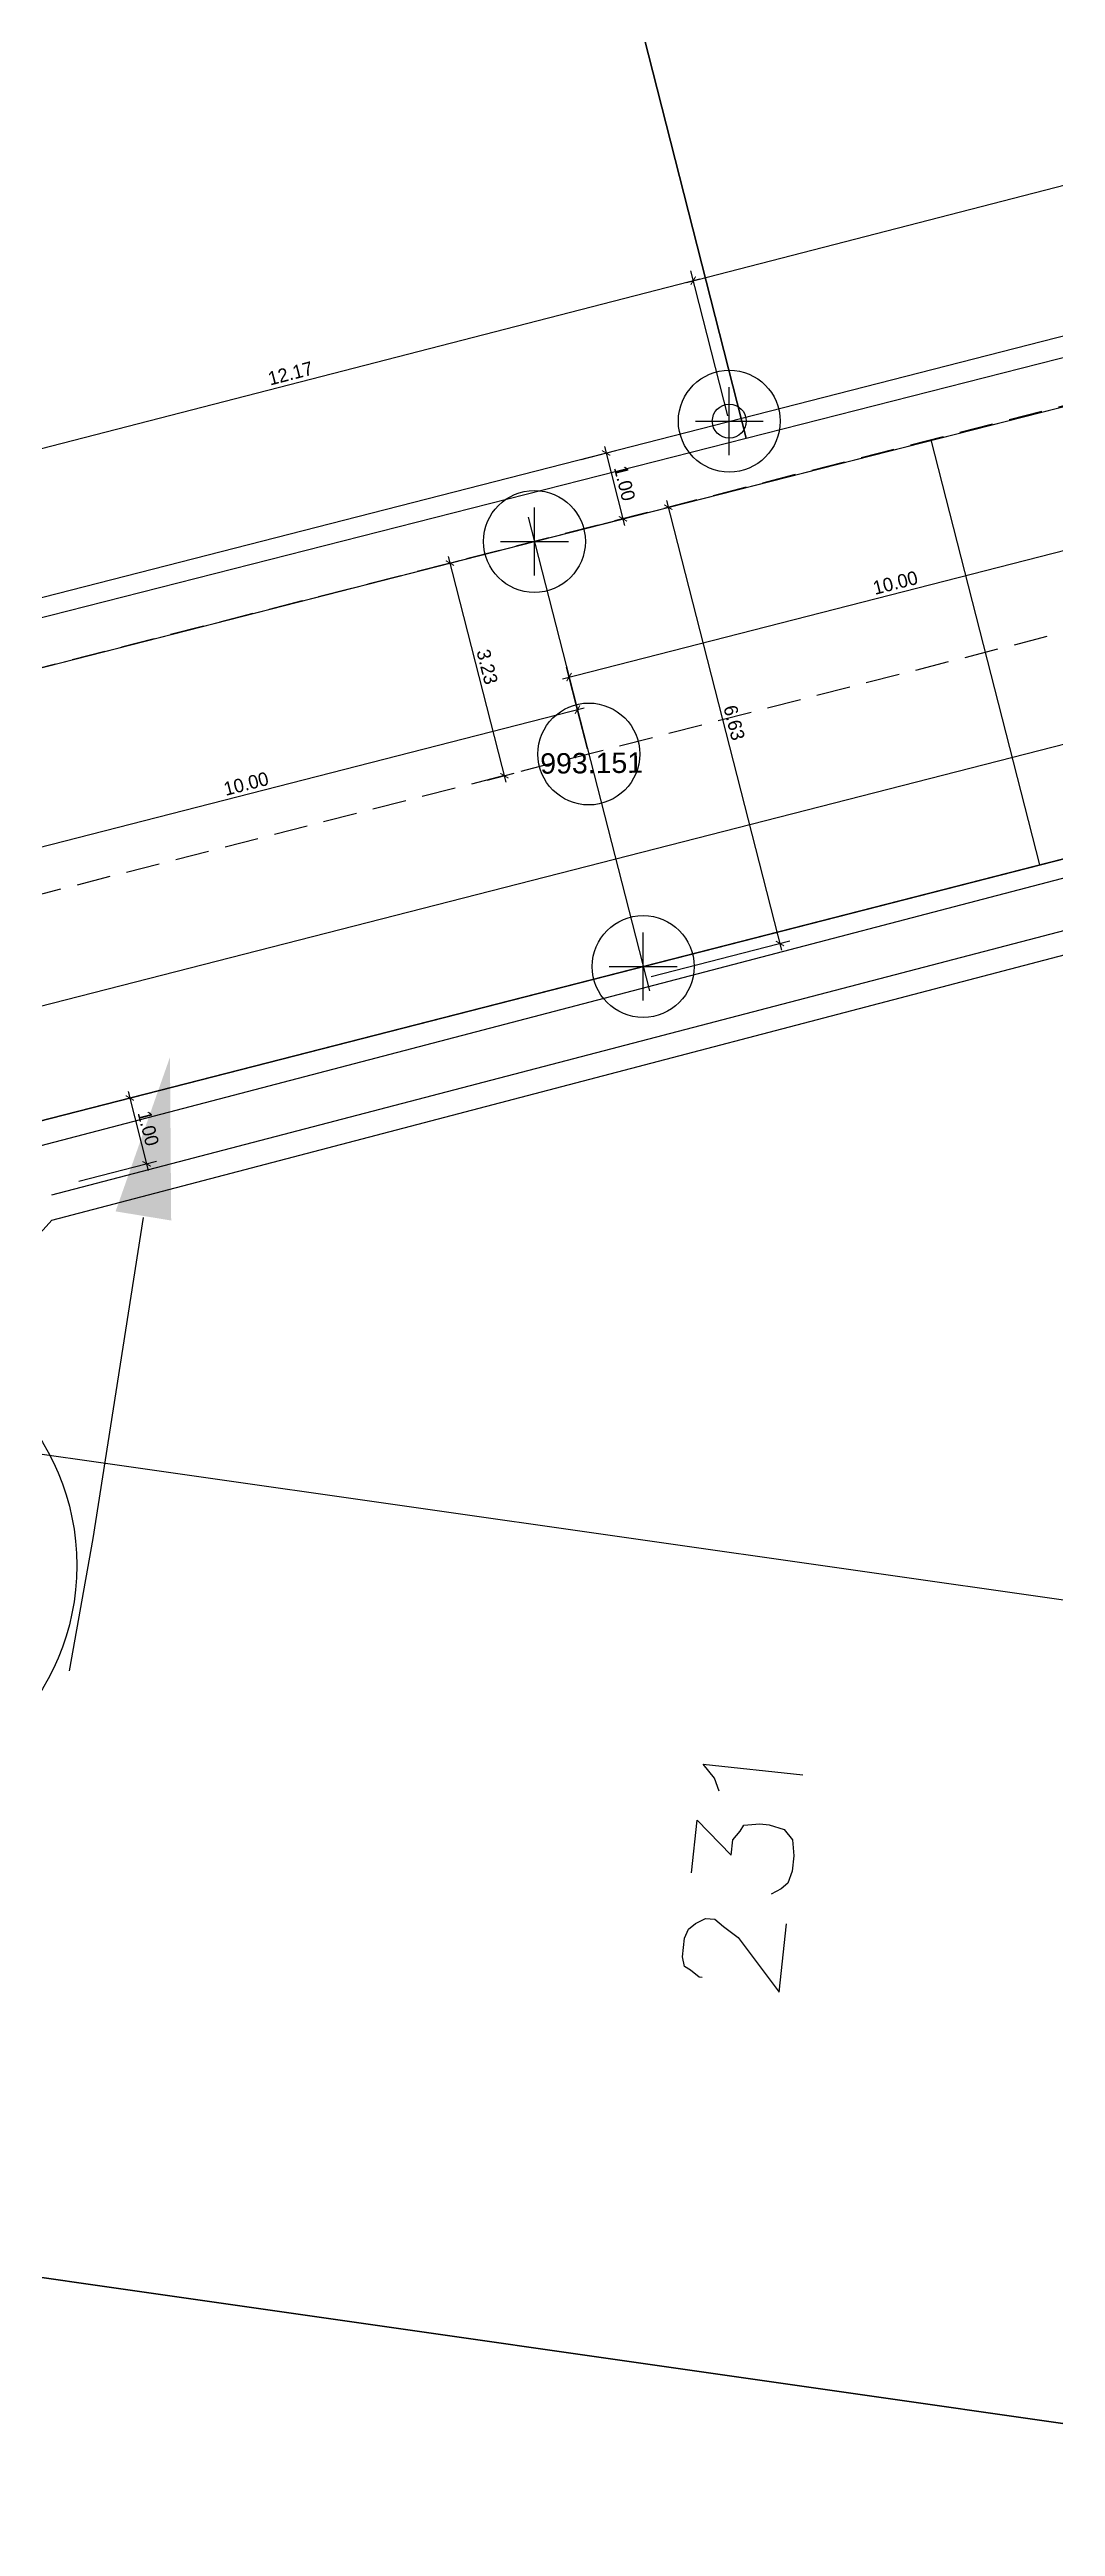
# Model space of a CAD drawing. Header units: metres. Extents: x 678 to 2349, y 417 to 1219.
# Drawn here: x 979.36 to 994.18, y 1113.06 to 1149.53 of the extents above; entities that cross this region are included whole.
import ezdxf

# ---------------------------------------------------------------- set-up
doc = ezdxf.new("R2010")
doc.units = ezdxf.units.M
doc.header["$PDMODE"] = 32
doc.header["$PDSIZE"] = 1.5
doc.linetypes.add('DASHED', pattern=[0.75, 0.5, -0.25])
for name, color, linetype in [('12-CONDICIONES EXISTENTES', 2, 'Continuous'), ('C-ROAD-PROF-TEXT', 11, 'Continuous'), ('LOTE 243', 1, 'Continuous'), ('PUNTOS V', 4, 'Continuous'), ('V-NODE', 1, 'Continuous'), ('V-SITE-VEGE', 80, 'Continuous')]:
    doc.layers.add(name, color=color, linetype=linetype)
for name, color, linetype, true_color in [('PDF2_area escolar', 7, 'Continuous', 0x989898), ('PDF_Geometry', 7, 'Continuous', 0x797979), ('PDF_Solid Fills', 7, 'Continuous', 0x797979)]:
    doc.layers.add(name, color=color, linetype=linetype, true_color=true_color)
doc.styles.add('CITY2', font='stylu.ttf', dxfattribs={"height": 0.2})
doc.styles.get("Standard").update_dxf_attribs({"font": 'arial.ttf'})
doc.dimstyles.new('COTAS2', dxfattribs={"dimtxt": 0.02, "dimasz": 0.1, "dimexe": 0.15, "dimexo": 0.08, "dimgap": 0.05, "dimtad": 1, "dimzin": 0, "dimdsep": 46, "dimtxsty": 'CITY2', "dimblk": 'ARCHTICK', "dimcen": 1, "dimdle": 0.1, "dimclrd": 1, "dimclre": 1, "dimclrt": 2, "dimadec": 0, "dimazin": 0, "dimtfac": 1, "dimtofl": 0, "dimtmove": 0, "dimatfit": 3, "dimldrblk": 'ARCHTICK', "dimfxl": 0.18, "dimtolj": 1, "dimtzin": 0, "dimarcsym": 0})

# ---------------------------------------------------------------- blocks, each defined once
blk = doc.blocks.new('base')
at = {"layer": 'PDF_Geometry', "lineweight": 25, "extrusion": (-0.000787417, 0.063364, 0.99799), "elevation": 0.026}
for points in [[(-314.355, -197.288), (-299.601, -195.681), (-292.744, -194.188), (-282.663, -192.111), (-274.476, -190.361), (-258.037, -185.154), (-248.029, -180.61), (-240.539, -177.71), (-228.643, -174.042), (-222.733, -172.714), (-217.384, -171.04), (-209.935, -169.248), (-202.16, -164.759), (-196.196, -160.284), (-195.073, -159.817), (-178.095, -157.457), (-154.298, -156.614), (-136.667, -154.611), (-124.436, -153.164), (-118.066, -151.474), (-100.79, -146.646), (-80.955, -140.967), (-73.385, -139.328), (-61.694, -135.822), (-40.504, -131.604), (-37.727, -130.872), (-17.661, -129.441), (1.311, -127.461), (21.092, -124.929), (41.006, -122.83), (47.376, -123.458), (63.592, -123.186), (81.402, -124.312), (85.639, -96.072), (88.705, -66.393), (92.811, -40.781), (97.16, -22.386), (100.596, -1.562), (102.483, 8.32), (109.691, 37.361), (117.528, 76.62), (126.217, 115.638), (131.513, 149.592), (134.682, 173.973), (136.916, 195.591), (139.956, 229.678), (141.558, 250.676), (142.614, 271.37), (143.252, 283.21), (147.066, 312.938), (152.58, 355.631), (153.554, 396.042), (150.869, 418.02), (151.777, 438.639), (150.959, 458.028), (151.777, 438.639), (150.869, 418.02), (153.554, 396.042), (152.58, 355.631), (147.066, 312.938), (143.252, 283.21), (142.614, 271.37), (141.558, 250.676), (139.956, 229.678), (136.916, 195.591), (134.682, 173.973), (131.513, 149.592), (126.217, 115.638), (117.528, 76.62), (109.691, 37.361), (102.483, 8.32), (100.596, -1.562), (97.16, -22.386), (92.811, -40.781), (88.705, -66.393), (85.639, -96.072), (81.402, -124.312), (63.592, -123.186), (47.376, -123.458), (41.006, -122.83), (21.092, -124.929), (1.311, -127.461), (-17.661, -129.441), (-37.727, -130.872), (-40.504, -131.604), (-61.694, -135.822), (-73.385, -139.328), (-80.955, -140.967), (-100.79, -146.646), (-118.066, -151.474), (-124.436, -153.164), (-136.667, -154.611), (-154.298, -156.614), (-178.095, -157.457), (-195.073, -159.817), (-196.196, -160.284), (-202.16, -164.759), (-209.935, -169.248), (-217.384, -171.04), (-222.733, -172.714), (-228.643, -174.042), (-240.539, -177.71), (-248.029, -180.61), (-258.037, -185.154), (-274.476, -190.361), (-282.663, -192.111), (-292.744, -194.188), (-299.601, -195.681), (-314.355, -197.288), (-312.178, -178.446), (-309.146, -157.898), (-306.876, -132.899), (-305.823, -118.002), (-298.643, -78.802), (-291.055, -45.077), (-282.252, -15.116), (-275.645, 10.473), (-270.319, 33.898), (-263.825, 63.164), (-258.15, 86.408), (-284.424, 123.888)], [(-96.629, -111.72), (-96.968, -113.765), (-98.088, -114.975), (-118.166, -119.976)], [(-99.435, -114.998), (-98.634, -110.272), (-98.26, -108.323)], [(-107.816, -106.43), (-107.747, -106.624), (-107.586, -106.829), (-109.049, -106.653)], [(-107.393, -105.229), (-107.487, -106.006), (-107.98, -105.483), (-108.008, -105.711), (-108.116, -105.838), (-108.172, -105.924), (-108.406, -105.942), (-108.544, -105.925), (-108.767, -105.852), (-108.887, -105.698), (-108.905, -105.464), (-108.878, -105.236), (-108.81, -105.058), (-108.708, -104.978), (-108.56, -104.903)], [(-107.531, -103.682), (-107.486, -103.688), (-107.36, -103.796), (-107.274, -103.852), (-107.245, -103.995), (-107.278, -104.269), (-107.34, -104.401), (-107.442, -104.481), (-107.59, -104.556), (-107.727, -104.54), (-107.854, -104.432), (-108.066, -104.267), (-108.663, -103.453), (-108.784, -104.459)]]:
    blk.add_lwpolyline(points, dxfattribs=at)
for points in [[(-103.542, -146.778), (-108.458, -126.385), (-120.112, -129.201), (-115.108, -150.021)], [(-92.016, -143.483), (-96.804, -123.569), (-85.105, -120.759), (-80.45, -140.239), (-81.117, -140.391), (-92.016, -143.483), (-96.804, -123.569), (-108.458, -126.385), (-103.542, -146.778)], [(-138.576, -126.188), (-140.244, -124.642), (-124.468, -22.95), (-122.584, -21.554), (-84.121, -27.533), (-82.771, -29.411), (-95.915, -114.263), (-97.512, -115.972)], [(-114.58, -96.758), (-116.429, -108.638), (-96.629, -111.72), (-94.826, -99.834)], [(-112.737, -84.924), (-114.58, -96.758), (-94.826, -99.834), (-92.983, -88)]]:
    blk.add_lwpolyline(points, close=True, dxfattribs=at)
blk = doc.blocks.new('*U3341')
at = {"color": 0, "linetype": 'ByBlock', "lineweight": -2, "transparency": 16777216}
for p, q in [((0, -1), (0, 1)), ((-1, 0), (1, 0))]:
    blk.add_line(p, q, dxfattribs=at)
blk.add_circle((0, 0), 0.5, dxfattribs=at)
blk = doc.blocks.new('*U3509', base_point=(989.372, 1144.056, 994.449))
at = {"layer": 'V-NODE', "color": 90, "lineweight": -2, "xscale": 0.5, "yscale": 0.5, "zscale": 0.5}
blk.add_blockref('*U3341', (989.372, 1144.056, 994.449), dxfattribs=at)
blk = doc.blocks.new('_ArchTick')
at = {"color": 0, "linetype": 'ByBlock', "const_width": 0.15}
blk.add_lwpolyline([(-0.5, -0.5), (0.5, 0.5)], dxfattribs=at)
blk = doc.blocks.new('*D3730')
at = {"layer": 'Defpoints', "color": 0, "transparency": 16777216}
for p in [(988.84, 1146.124), (989.372, 1144.056, 994.449), (977.571, 1141.066, 994.524)]:
    blk.add_point(p, dxfattribs=at)
at = {"layer": 'PUNTOS V', "color": 1, "linetype": 'Continuous', "lineweight": -2, "transparency": 16777216}
for p, q in [((989.352, 1144.133), (988.803, 1146.269)), ((977.551, 1141.143), (977.013, 1143.236))]:
    blk.add_line(p, q, dxfattribs=at)
at = {"layer": 'PUNTOS V', "color": 1, "lineweight": -2, "transparency": 16777216}
blk.add_line((976.953, 1143.066), (988.937, 1146.149), dxfattribs=at)
at = {"layer": 'PUNTOS V', "color": 1, "lineweight": -2, "transparency": 16777216, "xscale": 0.1, "yscale": 0.1, "zscale": 0.1}
for p, rotation in [((988.84, 1146.124), 14.42428924992825), ((977.05, 1143.091), 194.4242892499283)]:
    blk.add_blockref('_ArchTick', p, dxfattribs=dict(at, rotation=rotation))
at = {"layer": 'PUNTOS V', "color": 2, "transparency": 16777216, "insert": (982.906, 1144.76), "char_height": 0.2, "attachment_point": 5, "rotation": 14.4243, "style": 'CITY2'}
blk.add_mtext('\\A1;12.17', dxfattribs=at)
blk = doc.blocks.new('*D3731')
at = {"layer": 'Defpoints', "color": 0, "transparency": 16777216}
for p in [(1000.441, 1149.108), (1000.982, 1147.006, 994.42), (989.372, 1144.056, 994.449)]:
    blk.add_point(p, dxfattribs=at)
at = {"layer": 'PUNTOS V', "color": 1, "lineweight": -2, "transparency": 16777216}
blk.add_line((988.743, 1146.099), (1000.538, 1149.133), dxfattribs=at)
at = {"layer": 'PUNTOS V', "color": 1, "linetype": 'Continuous', "lineweight": -2, "transparency": 16777216}
for p, q in [((1000.962, 1147.083), (1000.404, 1149.253)), ((989.352, 1144.133), (988.803, 1146.269))]:
    blk.add_line(p, q, dxfattribs=at)
at = {"layer": 'PUNTOS V', "color": 1, "lineweight": -2, "transparency": 16777216, "xscale": 0.1, "yscale": 0.1, "zscale": 0.1}
for p, rotation in [((1000.441, 1149.108), 14.42428924992825), ((988.84, 1146.124), 194.4242892499283)]:
    blk.add_blockref('_ArchTick', p, dxfattribs=dict(at, rotation=rotation))
at = {"layer": 'PUNTOS V', "color": 2, "transparency": 16777216, "insert": (994.603, 1147.764), "char_height": 0.2, "attachment_point": 5, "rotation": 14.4243, "style": 'CITY2'}
blk.add_mtext('\\A1;11.98', dxfattribs=at)
blk = doc.blocks.new('*D3896')
at = {"layer": 'Defpoints', "color": 0, "transparency": 16777216}
for p in [(987.135, 1139.808), (987.302, 1139.155, 994.107), (977.614, 1136.676, 994.107)]:
    blk.add_point(p, dxfattribs=at)
at = {"layer": 'PUNTOS V', "color": 1, "lineweight": -2, "transparency": 16777216}
blk.add_line((977.35, 1137.304), (987.232, 1139.833), dxfattribs=at)
at = {"layer": 'PUNTOS V', "color": 1, "linetype": 'Continuous', "lineweight": -2, "transparency": 16777216}
for p, q in [((987.282, 1139.233), (987.098, 1139.954)), ((977.595, 1136.753), (977.41, 1137.474))]:
    blk.add_line(p, q, dxfattribs=at)
at = {"layer": 'PUNTOS V', "color": 1, "lineweight": -2, "transparency": 16777216, "xscale": 0.1, "yscale": 0.1, "zscale": 0.1}
for p, rotation in [((987.135, 1139.808), 14.35720417200825), ((977.447, 1137.329), 194.3572041720082)]:
    blk.add_blockref('_ArchTick', p, dxfattribs=dict(at, rotation=rotation))
at = {"layer": 'PUNTOS V', "color": 2, "transparency": 16777216, "insert": (982.253, 1138.717), "char_height": 0.2, "attachment_point": 5, "rotation": 14.3572, "style": 'CITY2'}
blk.add_mtext('\\A1;10.00', dxfattribs=at)
blk = doc.blocks.new('*D3897')
at = {"layer": 'Defpoints', "color": 0, "transparency": 16777216}
for p in [(996.7, 1142.767), (996.99, 1141.635, 994.107), (987.302, 1139.155, 994.107)]:
    blk.add_point(p, dxfattribs=at)
at = {"layer": 'PUNTOS V', "color": 1, "linetype": 'Continuous', "lineweight": -2, "transparency": 16777216}
for p, q in [((996.97, 1141.712), (996.663, 1142.913)), ((987.282, 1139.233), (986.975, 1140.433))]:
    blk.add_line(p, q, dxfattribs=at)
at = {"layer": 'PUNTOS V', "color": 1, "lineweight": -2, "transparency": 16777216}
blk.add_line((986.915, 1140.263), (996.797, 1142.792), dxfattribs=at)
at = {"layer": 'PUNTOS V', "color": 1, "lineweight": -2, "transparency": 16777216, "xscale": 0.1, "yscale": 0.1, "zscale": 0.1}
for p, rotation in [((996.7, 1142.767), 14.35720417200825), ((987.012, 1140.288), 194.3572041720082)]:
    blk.add_blockref('_ArchTick', p, dxfattribs=dict(at, rotation=rotation))
at = {"layer": 'PUNTOS V', "color": 2, "transparency": 16777216, "insert": (991.818, 1141.676), "char_height": 0.2, "attachment_point": 5, "rotation": 14.3572, "style": 'CITY2'}
blk.add_mtext('\\A1;10.00', dxfattribs=at)
blk = doc.blocks.new('*D3901')
at = {"layer": 'Defpoints', "color": 0, "transparency": 16777216}
for p in [(979.463, 1133.815, 994.107), (980.788, 1133.121), (979.711, 1132.846, 994.107)]:
    blk.add_point(p, dxfattribs=at)
at = {"layer": 'PUNTOS V', "color": 1, "lineweight": -2, "transparency": 16777216}
blk.add_line((980.515, 1134.187), (980.812, 1133.024), dxfattribs=at)
at = {"layer": 'PUNTOS V', "color": 1, "linetype": 'Continuous', "lineweight": -2, "transparency": 16777216}
for p, q in [((979.54, 1133.834), (980.685, 1134.127)), ((979.788, 1132.866), (980.933, 1133.159))]:
    blk.add_line(p, q, dxfattribs=at)
at = {"layer": 'PUNTOS V', "color": 1, "lineweight": -2, "transparency": 16777216, "xscale": 0.1, "yscale": 0.1, "zscale": 0.1}
for p, rotation in [((980.54, 1134.09), 104.3572041720091), ((980.788, 1133.121), 284.3572041720092)]:
    blk.add_blockref('_ArchTick', p, dxfattribs=dict(at, rotation=rotation))
at = {"layer": 'PUNTOS V', "color": 2, "transparency": 16777216, "insert": (980.812, 1133.644), "char_height": 0.2, "attachment_point": 5, "rotation": 284.3572, "style": 'CITY2'}
blk.add_mtext('\\A1;1.00', dxfattribs=at)
blk = doc.blocks.new('*D3902')
at = {"layer": 'Defpoints', "color": 0, "transparency": 16777216}
for p in [(987.111, 1143.473, 994.107), (987.805, 1142.618), (987.359, 1142.504, 994.107)]:
    blk.add_point(p, dxfattribs=at)
at = {"layer": 'PUNTOS V', "color": 1, "lineweight": -2, "transparency": 16777216}
blk.add_line((987.532, 1143.684), (987.83, 1142.521), dxfattribs=at)
at = {"layer": 'PUNTOS V', "color": 1, "linetype": 'Continuous', "lineweight": -2, "transparency": 16777216}
for p, q in [((987.188, 1143.492), (987.702, 1143.624)), ((987.436, 1142.524), (987.95, 1142.655))]:
    blk.add_line(p, q, dxfattribs=at)
at = {"layer": 'PUNTOS V', "color": 1, "lineweight": -2, "transparency": 16777216, "xscale": 0.1, "yscale": 0.1, "zscale": 0.1}
for p, rotation in [((987.557, 1143.587), 104.3572041720059), ((987.805, 1142.618), 284.3572041720059)]:
    blk.add_blockref('_ArchTick', p, dxfattribs=dict(at, rotation=rotation))
at = {"layer": 'PUNTOS V', "color": 2, "transparency": 16777216, "insert": (987.83, 1143.141), "char_height": 0.2, "attachment_point": 5, "rotation": 284.3572, "style": 'CITY2'}
blk.add_mtext('\\A1;1.00', dxfattribs=at)
blk = doc.blocks.new('*D3903')
at = {"layer": 'Defpoints', "color": 0, "transparency": 16777216}
for p in [(986.501, 1142.284, 994.107), (990.117, 1136.366), (988.145, 1135.861, 994.107)]:
    blk.add_point(p, dxfattribs=at)
at = {"layer": 'PUNTOS V', "color": 1, "linetype": 'Continuous', "lineweight": -2, "transparency": 16777216}
for p, q in [((986.579, 1142.304), (988.618, 1142.826)), ((988.223, 1135.881), (990.262, 1136.403))]:
    blk.add_line(p, q, dxfattribs=at)
at = {"layer": 'PUNTOS V', "color": 1, "lineweight": -2, "transparency": 16777216}
blk.add_line((988.448, 1142.886), (990.142, 1136.269), dxfattribs=at)
at = {"layer": 'PUNTOS V', "color": 1, "lineweight": -2, "transparency": 16777216, "xscale": 0.1, "yscale": 0.1, "zscale": 0.1}
for p, rotation in [((988.473, 1142.789), 104.3572041720083), ((990.117, 1136.366), 284.3572041720083)]:
    blk.add_blockref('_ArchTick', p, dxfattribs=dict(at, rotation=rotation))
at = {"layer": 'PUNTOS V', "color": 2, "transparency": 16777216, "insert": (989.444, 1139.616), "char_height": 0.2, "attachment_point": 5, "rotation": 284.3572, "style": 'CITY2'}
blk.add_mtext('\\A1;6.63', dxfattribs=at)
blk = doc.blocks.new('*D3908')
at = {"layer": 'Defpoints', "color": 0, "transparency": 16777216}
for p in [(984.926, 1141.881, 994.107), (985.727, 1138.752, 994.107), (986.057, 1138.836)]:
    blk.add_point(p, dxfattribs=at)
at = {"layer": 'PUNTOS V', "color": 1, "linetype": 'Continuous', "lineweight": -2, "transparency": 16777216}
for p, q in [((985.004, 1141.901), (985.401, 1142.003)), ((985.805, 1138.772), (986.202, 1138.874))]:
    blk.add_line(p, q, dxfattribs=at)
at = {"layer": 'PUNTOS V', "color": 1, "lineweight": -2, "transparency": 16777216}
blk.add_line((985.231, 1142.062), (986.082, 1138.74), dxfattribs=at)
at = {"layer": 'PUNTOS V', "color": 1, "lineweight": -2, "transparency": 16777216, "xscale": 0.1, "yscale": 0.1, "zscale": 0.1}
for p, rotation in [((985.256, 1141.966), 104.3572041720094), ((986.057, 1138.836), 284.3572041720095)]:
    blk.add_blockref('_ArchTick', p, dxfattribs=dict(at, rotation=rotation))
at = {"layer": 'PUNTOS V', "color": 2, "transparency": 16777216, "insert": (985.805, 1140.439), "char_height": 0.2, "attachment_point": 5, "rotation": 284.3572, "style": 'CITY2'}
blk.add_mtext('\\A1;3.23', dxfattribs=at)
blk = doc.blocks.new('*D4149')
at = {"layer": 'Defpoints', "color": 0, "transparency": 16777216}
for p in [(1013.67, 1145.904, 994.107), (1014.065, 1144.359), (977.614, 1136.676, 994.107)]:
    blk.add_point(p, dxfattribs=at)
at = {"layer": 'PUNTOS V', "color": 1, "linetype": 'Continuous', "lineweight": -2, "transparency": 16777216}
for p, q in [((1013.689, 1145.827), (1014.102, 1144.214)), ((977.634, 1136.598), (978.047, 1134.985))]:
    blk.add_line(p, q, dxfattribs=at)
at = {"layer": 'PUNTOS V', "color": 1, "lineweight": -2, "transparency": 16777216}
blk.add_line((977.913, 1135.106), (1014.162, 1144.384), dxfattribs=at)
at = {"layer": 'PUNTOS V', "color": 1, "lineweight": -2, "transparency": 16777216, "xscale": 0.1, "yscale": 0.1, "zscale": 0.1}
for p, rotation in [((1014.065, 1144.359), 14.35720417200853), ((978.01, 1135.13), 194.3572041720085)]:
    blk.add_blockref('_ArchTick', p, dxfattribs=dict(at, rotation=rotation))
at = {"layer": 'PUNTOS V', "color": 2, "transparency": 16777216, "insert": (995.998, 1139.897), "char_height": 0.2, "attachment_point": 5, "rotation": 14.3572, "style": 'CITY2'}
blk.add_mtext('\\A1;37.22', dxfattribs=at)
blk = doc.blocks.new('*U4152')
at = {"color": 0, "linetype": 'ByBlock', "lineweight": -2, "transparency": 16777216}
for p, q in [((0, -1), (0, 1)), ((-1, 0), (1, 0))]:
    blk.add_line(p, q, dxfattribs=at)
blk = doc.blocks.new('*U4254', base_point=(988.103, 1136.026, 993.151))
at = {"layer": 'V-NODE', "color": 4, "lineweight": -2, "xscale": 0.5, "yscale": 0.5, "zscale": 0.5}
blk.add_blockref('*U4152', (988.103, 1136.026, 993.151), dxfattribs=at)
blk = doc.blocks.new('*U4257', base_point=(986.501, 1142.284, 993.151))
at = {"layer": 'V-NODE', "color": 4, "lineweight": -2, "xscale": 0.5, "yscale": 0.5, "zscale": 0.5}
blk.add_blockref('*U4152', (986.501, 1142.284, 993.151), dxfattribs=at)

msp = doc.modelspace()

# ---------------------------------------------------------------- linework, layer by layer
for points, elevation in [([(919.37678, 1124.87898), (928.44625, 1127.20783), (938.13203, 1129.69493), (947.8178, 1132.18204), (957.504, 1134.66752), (965.79503, 1136.79648), (971.64582, 1138.39351), (976.65462, 1139.764), (986.49814, 1142.284), (996.19135, 1144.754), (1005.87903, 1147.23366), (1012.87306, 1149.02051), (1024.40007, 1151.98483), (1031.60043, 1152.37491), (1038.66008, 1152.75737), (1049.45178, 1153.34201), (1059.62252, 1153.89301), (1071.92978, 1154.55976), (1076.50099, 1154.80741), (1078.56662, 1147.42961), (1062.39922, 1031.6162), (1113.68579, 1024.48299), (1093.55556, 1156.78071)], 997.203), ([(919.37678, 1124.87898), (928.44625, 1127.20783), (938.13203, 1129.69493), (971.64582, 1138.39351), (976.65462, 1139.764), (986.501, 1142.28473), (996.19135, 1144.754), (1005.876, 1147.24552), (1012.87306, 1149.02051), (1024.38577, 1151.98115), (1031.60043, 1152.37491), (1038.66008, 1152.75737), (1049.45178, 1153.34201), (1059.62252, 1153.89301), (1071.92978, 1154.55976), (1076.13239, 1154.78744), (1079.62014, 1154.97639), (1062.39922, 1031.6162), (1112.55312, 1024.64053)], 997.203), ([(992.34258, 1143.7795), (993.94445, 1137.52125)], 994.107)]:
    msp.add_lwpolyline(points, dxfattribs=dict(elevation=elevation))
at = {"elevation": 1997.107}
msp.add_lwpolyline([(1006.69073, 1040.91278), (1004.95632, 1039.60567), (966.43486, 1044.96344), (965.12265, 1046.73826), (977.095, 1131.955), (978.57588, 1133.58751), (1019.53599, 1144.07167), (1020.87063, 1142.90279)], close=True, dxfattribs=at)
at = {"layer": '12-CONDICIONES EXISTENTES', "color": 1}
msp.add_circle((976.259, 1127.208, 993.71), 3.5, dxfattribs=at)
msp.add_point((989.372, 1144.056, 994.449), dxfattribs=at)
at = {"layer": 'LOTE 243', "color": 1, "linetype": 'DASHED', "elevation": 994.107}
for points in [[(1012.86861, 1149.03335), (976.65282, 1139.76354)], [(1013.66954, 1145.90422), (977.61435, 1136.67552)]]:
    msp.add_lwpolyline(points, dxfattribs=at)
at = {"layer": 'LOTE 243', "color": 1, "elevation": 994.107}
msp.add_lwpolyline([(1024.85711, 1145.43367), (978.57588, 1133.58751)], dxfattribs=at)
at = {"layer": 'PDF_Solid Fills', "transparency": 33554559, "extrusion": (-0.000787417, 0.063364, 0.99799)}
msp.add_solid([(-994.32594, -1055.05356, 1060.76006), (-995.15527, -1057.31856, 1060.76006), (-995.14316, -1054.90873, 1060.76006)], dxfattribs=at)
at = {"layer": 'PUNTOS V', "color": 1}
for points, elevation in [([(1024.247, 1152.978), (965.945, 1138.055)], 994.107), ([(1019.04021, 1143.01203), (979.38709, 1132.66141)], 994.70469), ([(986.40936, 1142.64275), (988.19472, 1135.66762)], 994.107)]:
    msp.add_lwpolyline(points, dxfattribs=dict(at, elevation=elevation))
for p in [(986.50111, 1142.28431, 994.107), (987.30204, 1139.15519, 994.107), (988.10297, 1136.02606, 994.107)]:
    msp.add_point(p, dxfattribs=at)

# ---------------------------------------------------------------- block references
at = {"layer": 'PDF2_area escolar'}
msp.add_blockref('base', (882.736, 1016.336, 999.038), dxfattribs=at)
at = {"layer": 'V-NODE'}
msp.add_blockref('*U3509', (989.372, 1144.056, 994.449), dxfattribs=at)
at = {"layer": 'V-SITE-VEGE'}
for name, p in [('*U4257', (986.501, 1142.284, 993.15)), ('*U4254', (988.103, 1136.026, 993.15))]:
    msp.add_blockref(name, p, dxfattribs=at)

# ---------------------------------------------------------------- texts
at = {"layer": 'C-ROAD-PROF-TEXT', "color": 11, "linetype": 'Continuous', "lineweight": -3, "insert": (987.3455, 1138.8678, 994.107), "char_height": 0.3, "attachment_point": 8, "rotation": 0.571108}
msp.add_mtext('{\\C2;993.151}', dxfattribs=at)

# ---------------------------------------------------------------- dimensions: what is measured, and where the dimension line sits
at = {"layer": 'PUNTOS V', "color": 1}
for base, p1, p2, picture, middle in [((1000.44145, 1149.1076), (989.372, 1144.056, 994.449), (1000.982, 1147.006, 994.42), '*D3731', (994.60259, 1147.76423)), ((988.84018, 1146.12365), (977.571, 1141.066, 994.524), (989.372, 1144.056, 994.449), '*D3730', (982.906, 1144.75962))]:
    dim = msp.add_linear_dim(base=base, p1=p1, p2=p2, angle=194.424289, dimstyle='COTAS2', override={"dimtmove": 1}, dxfattribs=at)
    dim.commit()
    dim.dimension.update_dxf_attribs({"geometry": picture, "text_midpoint": middle})
for p1, p2, distance, picture, middle in [((977.61435, 1136.67552, 994.107), (1013.66954, 1145.90422, 994.107), -1.59487, '*D4149', (995.99845, 1139.89708)), ((987.11068, 1143.47258, 994.107), (987.35865, 1142.50381, 994.107), 0.46072, '*D3902', (987.82979, 1143.14052)), ((987.30204, 1139.15519, 994.107), (996.98973, 1141.63485, 994.107), 1.16887, '*D3897', (991.81796, 1141.67618)), ((986.50111, 1142.28431, 994.107), (988.14512, 1135.86137, 994.107), 2.03546, '*D3903', (989.44394, 1139.61569)), ((984.92639, 1141.88124, 994.107), (985.72732, 1138.75212, 994.107), 0.34023, '*D3908', (985.80525, 1140.43913)), ((977.61435, 1136.67552, 994.107), (987.30204, 1139.15519, 994.107), 0.67419, '*D3896', (982.25294, 1138.71728)), ((979.46274, 1133.81451, 994.107), (979.71071, 1132.84574, 994.107), 1.11156, '*D3901', (980.81236, 1133.64384))]:
    dim = msp.add_aligned_dim(p1=p1, p2=p2, distance=distance, dimstyle='COTAS2', dxfattribs=at)
    dim.commit()
    dim.dimension.update_dxf_attribs({"geometry": picture, "text_midpoint": middle})

doc.saveas('drawing.dxf')
